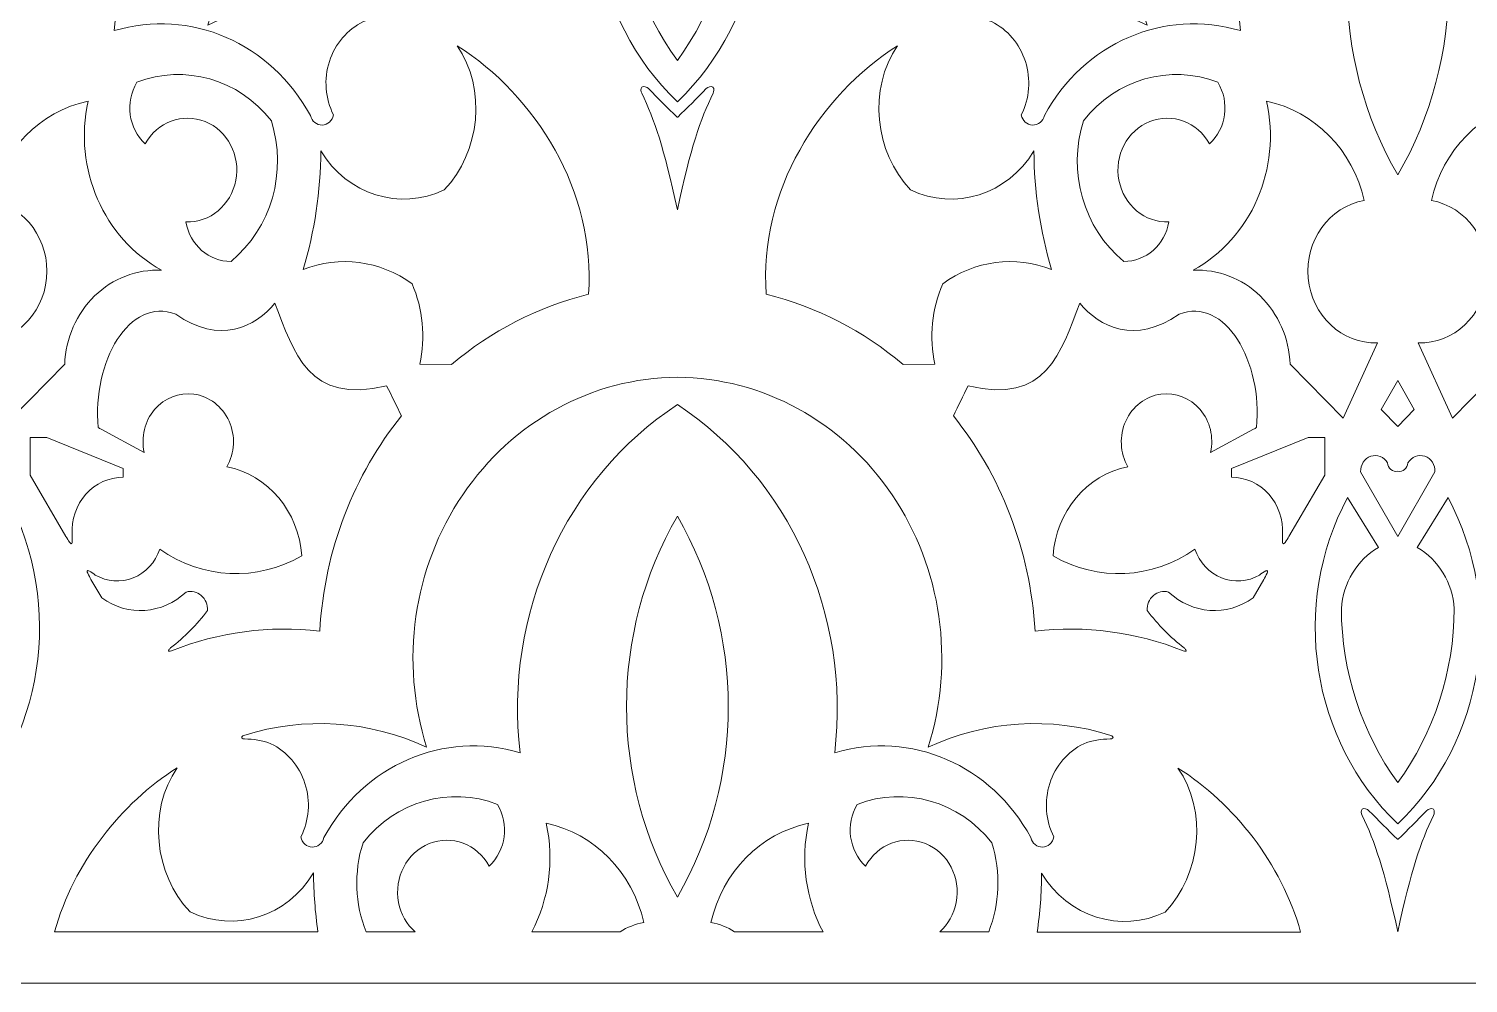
# Model space of a CAD drawing. Header units: centimetres. Extents: x -28.8 to 28.7, y -22.5 to 22.5.
# Drawn here: x -18.88 to 0.8, y -22.5 to -9.44 of the extents above; entities that cross this region are included whole.
import ezdxf

# ---------------------------------------------------------------- set-up
doc = ezdxf.new("R2010")
doc.units = ezdxf.units.CM
doc.header["$MEASUREMENT"] = 0
doc.layers.add('Livello 1', color=7, linetype='Continuous')

msp = doc.modelspace()

# ---------------------------------------------------------------- linework, layer by layer
at = {"layer": 'Livello 1', "color": 2, "lineweight": 9}
msp.add_lwpolyline([(-28.75001, -22.5), (28.74999, -22.5), (28.74999, 22.5), (-28.75001, 22.5), (-28.75001, -22.5)], close=True, dxfattribs=at)
at = {"layer": 'Livello 1', "color": 242, "lineweight": 9}
for points, knots in [([(-24.69894, -10.63132), (-24.16483, -9.63874), (-23.05814, -9.1593), (-22.0178, -9.46977), (-22.0178, -9.46977), (-22.23882, -7.57578), (-21.39975, -5.71829), (-19.86674, -4.70784), (-19.86674, -4.70784), (-18.33373, -5.71829), (-17.49469, -7.57578), (-17.71569, -9.46977), (-17.71569, -9.46977), (-16.67536, -9.1593), (-15.56869, -9.63874), (-15.03456, -10.63132), (-15.03456, -10.63132), (-15.01644, -10.7092), (-14.94938, -10.76326), (-14.87345, -10.76117), (-14.87345, -10.76117), (-14.7975, -10.7591), (-14.73322, -10.70144), (-14.71893, -10.62267), (-14.71893, -10.62267), (-14.8322, -10.39752), (-14.85255, -10.13301), (-14.77519, -9.8915), (-14.77519, -9.8915), (-14.69783, -9.65), (-14.52959, -9.45285), (-14.31015, -9.34652), (-14.31015, -9.34652), (-14.1937, -9.30422), (-14.07143, -9.28235), (-13.94827, -9.28175), (-13.94827, -9.28175), (-13.93742, -9.28148), (-13.92566, -9.28044), (-13.91678, -9.27296), (-13.91678, -9.27296), (-13.91389, -9.27052), (-13.91128, -9.26741), (-13.91058, -9.26387), (-13.91058, -9.26387), (-13.90988, -9.26039), (-13.91102, -9.25649), (-13.91275, -9.25309), (-13.91275, -9.25309), (-13.91815, -9.24232), (-13.92931, -9.23646), (-13.93987, -9.23318), (-13.93987, -9.23318), (-14.76418, -8.97168), (-15.6497, -9.0284), (-16.43803, -9.39325), (-16.43803, -9.39325), (-16.06968, -8.22533), (-16.25311, -6.94178), (-16.93146, -5.94067), (-16.93146, -5.94067), (-17.60983, -4.93958), (-18.70106, -4.34197), (-19.86677, -4.3332), (-19.86677, -4.3332), (-21.03242, -4.34197), (-22.12367, -4.93958), (-22.80203, -5.94067), (-22.80203, -5.94067), (-23.4804, -6.94178), (-23.66382, -8.22533), (-23.29548, -9.39325), (-23.29548, -9.39325), (-24.08381, -9.0284), (-24.96934, -8.97168), (-25.79364, -9.23318), (-25.79364, -9.23318), (-25.8042, -9.23646), (-25.81536, -9.24232), (-25.82077, -9.25309), (-25.82077, -9.25309), (-25.82248, -9.25649), (-25.82362, -9.26039), (-25.82292, -9.26387), (-25.82292, -9.26387), (-25.82221, -9.26741), (-25.81962, -9.27052), (-25.81673, -9.27296), (-25.81673, -9.27296), (-25.80786, -9.28044), (-25.79608, -9.28148), (-25.78524, -9.28175), (-25.78524, -9.28175), (-25.66209, -9.28235), (-25.53981, -9.30422), (-25.42334, -9.34652), (-25.42334, -9.34652), (-25.20391, -9.45285), (-25.03568, -9.65), (-24.95831, -9.8915), (-24.95831, -9.8915), (-24.88096, -10.13301), (-24.9013, -10.39752), (-25.01458, -10.62267), (-25.01458, -10.62267), (-25.00029, -10.70144), (-24.93599, -10.7591), (-24.86006, -10.76117), (-24.86006, -10.76117), (-24.78412, -10.76326), (-24.71706, -10.7092), (-24.69894, -10.63132)], [0, 0, 0, 0, 0.03448276, 0.03448276, 0.03448276, 0.03448276, 0.06896552, 0.06896552, 0.06896552, 0.06896552, 0.10344828, 0.10344828, 0.10344828, 0.10344828, 0.13793103, 0.13793103, 0.13793103, 0.13793103, 0.17241379, 0.17241379, 0.17241379, 0.17241379, 0.20689655, 0.20689655, 0.20689655, 0.20689655, 0.24137931, 0.24137931, 0.24137931, 0.24137931, 0.27586207, 0.27586207, 0.27586207, 0.27586207, 0.31034483, 0.31034483, 0.31034483, 0.31034483, 0.34482759, 0.34482759, 0.34482759, 0.34482759, 0.37931034, 0.37931034, 0.37931034, 0.37931034, 0.4137931, 0.4137931, 0.4137931, 0.4137931, 0.44827586, 0.44827586, 0.44827586, 0.44827586, 0.48275862, 0.48275862, 0.48275862, 0.48275862, 0.51724138, 0.51724138, 0.51724138, 0.51724138, 0.55172414, 0.55172414, 0.55172414, 0.55172414, 0.5862069, 0.5862069, 0.5862069, 0.5862069, 0.62068966, 0.62068966, 0.62068966, 0.62068966, 0.65517241, 0.65517241, 0.65517241, 0.65517241, 0.68965517, 0.68965517, 0.68965517, 0.68965517, 0.72413793, 0.72413793, 0.72413793, 0.72413793, 0.75862069, 0.75862069, 0.75862069, 0.75862069, 0.79310345, 0.79310345, 0.79310345, 0.79310345, 0.82758621, 0.82758621, 0.82758621, 0.82758621, 0.86206897, 0.86206897, 0.86206897, 0.86206897, 0.89655172, 0.89655172, 0.89655172, 0.89655172, 0.93103448, 0.93103448, 0.93103448, 0.93103448, 1, 1, 1, 1]), ([(-4.99906, -10.63132), (-4.46495, -9.63874), (-3.35827, -9.1593), (-2.31793, -9.46977), (-2.31793, -9.46977), (-2.53893, -7.57578), (-1.69988, -5.71829), (-0.16685, -4.70784), (-0.16685, -4.70784), (1.36615, -5.71829), (2.20519, -7.57578), (1.98418, -9.46977), (1.98418, -9.46977), (3.02452, -9.1593), (4.13122, -9.63874), (4.66532, -10.63132), (4.66532, -10.63132), (4.68346, -10.7092), (4.75049, -10.76326), (4.82643, -10.76117), (4.82643, -10.76117), (4.90236, -10.7591), (4.96666, -10.70144), (4.98095, -10.62267), (4.98095, -10.62267), (4.86768, -10.39752), (4.84736, -10.13301), (4.9247, -9.8915), (4.9247, -9.8915), (5.00205, -9.65), (5.17028, -9.45285), (5.38971, -9.34652), (5.38971, -9.34652), (5.50619, -9.30422), (5.62846, -9.28235), (5.75162, -9.28175), (5.75162, -9.28175), (5.76247, -9.28148), (5.77422, -9.28044), (5.78312, -9.27296), (5.78312, -9.27296), (5.78599, -9.27052), (5.7886, -9.26741), (5.78929, -9.26387), (5.78929, -9.26387), (5.78999, -9.26039), (5.78886, -9.25649), (5.78714, -9.25309), (5.78714, -9.25309), (5.78173, -9.24232), (5.77058, -9.23646), (5.76003, -9.23318), (5.76003, -9.23318), (4.93571, -8.97168), (4.05018, -9.0284), (3.26186, -9.39325), (3.26186, -9.39325), (3.63021, -8.22533), (3.44677, -6.94178), (2.7684, -5.94067), (2.7684, -5.94067), (2.09006, -4.93958), (0.99881, -4.34197), (-0.16686, -4.3332), (-0.16686, -4.3332), (-1.33255, -4.34197), (-2.4238, -4.93958), (-3.10214, -5.94067), (-3.10214, -5.94067), (-3.78051, -6.94178), (-3.96396, -8.22533), (-3.5956, -9.39325), (-3.5956, -9.39325), (-4.38392, -9.0284), (-5.26946, -8.97168), (-6.09375, -9.23318), (-6.09375, -9.23318), (-6.10433, -9.23646), (-6.11546, -9.24232), (-6.12087, -9.25309), (-6.12087, -9.25309), (-6.12259, -9.25649), (-6.12373, -9.26039), (-6.12303, -9.26387), (-6.12303, -9.26387), (-6.12234, -9.26741), (-6.11973, -9.27052), (-6.11685, -9.27296), (-6.11685, -9.27296), (-6.10796, -9.28044), (-6.09621, -9.28148), (-6.08536, -9.28175), (-6.08536, -9.28175), (-5.96219, -9.28235), (-5.83992, -9.30422), (-5.72346, -9.34652), (-5.72346, -9.34652), (-5.50403, -9.45285), (-5.33579, -9.65), (-5.25844, -9.8915), (-5.25844, -9.8915), (-5.18109, -10.13301), (-5.20141, -10.39752), (-5.31468, -10.62267), (-5.31468, -10.62267), (-5.3004, -10.70144), (-5.23612, -10.7591), (-5.16016, -10.76117), (-5.16016, -10.76117), (-5.08424, -10.76326), (-5.0172, -10.7092), (-4.99906, -10.63132)], [0, 0, 0, 0, 0.03448276, 0.03448276, 0.03448276, 0.03448276, 0.06896552, 0.06896552, 0.06896552, 0.06896552, 0.10344828, 0.10344828, 0.10344828, 0.10344828, 0.13793103, 0.13793103, 0.13793103, 0.13793103, 0.17241379, 0.17241379, 0.17241379, 0.17241379, 0.20689655, 0.20689655, 0.20689655, 0.20689655, 0.24137931, 0.24137931, 0.24137931, 0.24137931, 0.27586207, 0.27586207, 0.27586207, 0.27586207, 0.31034483, 0.31034483, 0.31034483, 0.31034483, 0.34482759, 0.34482759, 0.34482759, 0.34482759, 0.37931034, 0.37931034, 0.37931034, 0.37931034, 0.4137931, 0.4137931, 0.4137931, 0.4137931, 0.44827586, 0.44827586, 0.44827586, 0.44827586, 0.48275862, 0.48275862, 0.48275862, 0.48275862, 0.51724138, 0.51724138, 0.51724138, 0.51724138, 0.55172414, 0.55172414, 0.55172414, 0.55172414, 0.5862069, 0.5862069, 0.5862069, 0.5862069, 0.62068966, 0.62068966, 0.62068966, 0.62068966, 0.65517241, 0.65517241, 0.65517241, 0.65517241, 0.68965517, 0.68965517, 0.68965517, 0.68965517, 0.72413793, 0.72413793, 0.72413793, 0.72413793, 0.75862069, 0.75862069, 0.75862069, 0.75862069, 0.79310345, 0.79310345, 0.79310345, 0.79310345, 0.82758621, 0.82758621, 0.82758621, 0.82758621, 0.86206897, 0.86206897, 0.86206897, 0.86206897, 0.89655172, 0.89655172, 0.89655172, 0.89655172, 0.93103448, 0.93103448, 0.93103448, 0.93103448, 1, 1, 1, 1]), ([(-9.32955, -5.98052), (-8.54247, -7.45462), (-8.8279, -9.30791), (-10.0168, -10.44262), (-10.0168, -10.44262), (-11.2057, -9.30791), (-11.49116, -7.45462), (-10.70408, -5.98052), (-10.70408, -5.98052), (-10.70408, -5.98052), (-10.28074, -6.66194), (-10.28074, -6.66194), (-10.28074, -6.66194), (-10.57432, -6.83139), (-10.76584, -7.14724), (-10.78874, -7.49973), (-10.78874, -7.49973), (-10.78386, -8.36051), (-10.5128, -9.19602), (-10.0168, -9.87912), (-10.0168, -9.87912), (-9.52081, -9.19602), (-9.24978, -8.36051), (-9.24489, -7.49973), (-9.24489, -7.49973), (-9.26778, -7.14724), (-9.45929, -6.83139), (-9.75289, -6.66194), (-9.75289, -6.66194), (-9.75289, -6.66194), (-9.32955, -5.98052), (-9.32955, -5.98052)], [0, 0, 0, 0, 0.11111111, 0.11111111, 0.11111111, 0.11111111, 0.22222222, 0.22222222, 0.22222222, 0.22222222, 0.33333333, 0.33333333, 0.33333333, 0.33333333, 0.44444444, 0.44444444, 0.44444444, 0.44444444, 0.55555556, 0.55555556, 0.55555556, 0.55555556, 0.66666667, 0.66666667, 0.66666667, 0.66666667, 0.77777778, 0.77777778, 0.77777778, 0.77777778, 1, 1, 1, 1]), ([(-0.16685, -11.44377), (0.76007, -9.84513), (0.76007, -7.83272), (-0.16685, -6.23407), (-0.16685, -6.23407), (-1.09378, -7.83272), (-1.09378, -9.84513), (-0.16685, -11.44377)], [0, 0, 0, 0, 0.33333333, 0.33333333, 0.33333333, 0.33333333, 1, 1, 1, 1]), ([(-15.13383, -12.73915), (-14.9768, -12.21351), (-14.89504, -11.66601), (-14.89136, -11.11485), (-14.89136, -11.11485), (-14.53358, -11.71275), (-13.81262, -11.93977), (-13.20317, -11.64643), (-13.20317, -11.64643), (-12.71383, -11.13304), (-12.62056, -10.26389), (-13.02764, -9.67583), (-13.02764, -9.67583), (-11.95795, -10.356), (-11.12579, -11.66936), (-11.23152, -13.07514), (-11.23152, -13.07514), (-11.92466, -13.24787), (-12.56168, -13.58026), (-13.10413, -14.03499), (-13.10413, -14.03499), (-13.10413, -14.03499), (-13.53851, -14.03419), (-13.53851, -14.03419), (-13.53851, -14.03419), (-13.45752, -13.66424), (-13.49491, -13.27641), (-13.64482, -12.93128), (-13.64482, -12.93128), (-14.08146, -12.61374), (-14.63763, -12.542), (-15.13383, -12.73915)], [0, 0, 0, 0, 0.11111111, 0.11111111, 0.11111111, 0.11111111, 0.22222222, 0.22222222, 0.22222222, 0.22222222, 0.33333333, 0.33333333, 0.33333333, 0.33333333, 0.44444444, 0.44444444, 0.44444444, 0.44444444, 0.55555556, 0.55555556, 0.55555556, 0.55555556, 0.66666667, 0.66666667, 0.66666667, 0.66666667, 0.77777778, 0.77777778, 0.77777778, 0.77777778, 1, 1, 1, 1]), ([(-4.89978, -12.73915), (-5.0568, -12.21351), (-5.13856, -11.66601), (-5.14226, -11.11485), (-5.14226, -11.11485), (-5.50004, -11.71275), (-6.22099, -11.93977), (-6.83043, -11.64643), (-6.83043, -11.64643), (-7.31977, -11.13304), (-7.41305, -10.26389), (-7.00595, -9.67583), (-7.00595, -9.67583), (-8.07566, -10.356), (-8.9078, -11.66936), (-8.8021, -13.07514), (-8.8021, -13.07514), (-8.10896, -13.24787), (-7.47191, -13.58026), (-6.92947, -14.03499), (-6.92947, -14.03499), (-6.92947, -14.03499), (-6.49511, -14.03419), (-6.49511, -14.03419), (-6.49511, -14.03419), (-6.57607, -13.66424), (-6.53868, -13.27641), (-6.38877, -12.93128), (-6.38877, -12.93128), (-5.95212, -12.61374), (-5.39597, -12.542), (-4.89978, -12.73915)], [0, 0, 0, 0, 0.11111111, 0.11111111, 0.11111111, 0.11111111, 0.22222222, 0.22222222, 0.22222222, 0.22222222, 0.33333333, 0.33333333, 0.33333333, 0.33333333, 0.44444444, 0.44444444, 0.44444444, 0.44444444, 0.55555556, 0.55555556, 0.55555556, 0.55555556, 0.66666667, 0.66666667, 0.66666667, 0.66666667, 0.77777778, 0.77777778, 0.77777778, 0.77777778, 1, 1, 1, 1]), ([(-16.1196, -12.62668), (-15.56838, -12.17292), (-15.34763, -11.40172), (-15.56847, -10.7015), (-15.56847, -10.7015), (-16.01425, -10.13309), (-16.75077, -9.92284), (-17.40705, -10.1766), (-17.40705, -10.1766), (-17.57082, -10.44893), (-17.52286, -10.80659), (-17.29394, -11.02019), (-17.29394, -11.02019), (-17.12853, -10.72005), (-16.78178, -10.59033), (-16.47435, -10.71361), (-16.47435, -10.71361), (-16.16692, -10.8369), (-15.98909, -11.17696), (-16.05406, -11.51738), (-16.05406, -11.51738), (-16.11902, -11.85779), (-16.40769, -12.09859), (-16.73635, -12.08652), (-16.73635, -12.08652), (-16.68279, -12.40118), (-16.42234, -12.6293), (-16.1196, -12.62668)], [0, 0, 0, 0, 0.125, 0.125, 0.125, 0.125, 0.25, 0.25, 0.25, 0.25, 0.375, 0.375, 0.375, 0.375, 0.5, 0.5, 0.5, 0.5, 0.625, 0.625, 0.625, 0.625, 0.75, 0.75, 0.75, 0.75, 1, 1, 1, 1]), ([(-3.91402, -12.62668), (-4.46521, -12.17292), (-4.68598, -11.40172), (-4.46515, -10.7015), (-4.46515, -10.7015), (-4.01936, -10.13309), (-3.28286, -9.92284), (-2.62658, -10.1766), (-2.62658, -10.1766), (-2.4628, -10.44893), (-2.51075, -10.80659), (-2.73969, -11.02019), (-2.73969, -11.02019), (-2.90508, -10.72005), (-3.25184, -10.59033), (-3.55926, -10.71361), (-3.55926, -10.71361), (-3.86668, -10.8369), (-4.04453, -11.17696), (-3.97954, -11.51738), (-3.97954, -11.51738), (-3.91459, -11.85779), (-3.62593, -12.09859), (-3.29726, -12.08652), (-3.29726, -12.08652), (-3.35081, -12.40118), (-3.61128, -12.6293), (-3.91402, -12.62668)], [0, 0, 0, 0, 0.125, 0.125, 0.125, 0.125, 0.25, 0.25, 0.25, 0.25, 0.375, 0.375, 0.375, 0.375, 0.5, 0.5, 0.5, 0.5, 0.625, 0.625, 0.625, 0.625, 0.75, 0.75, 0.75, 0.75, 1, 1, 1, 1]), ([(-10.0168, -11.91963), (-9.8342, -11.07279), (-9.70417, -10.68889), (-9.52876, -10.32725), (-9.52876, -10.32725), (-9.5156, -10.30153), (-9.51212, -10.26002), (-9.52995, -10.24286), (-9.52995, -10.24286), (-9.55024, -10.22331), (-9.60024, -10.23964), (-9.62257, -10.26313), (-9.62257, -10.26313), (-9.75152, -10.39603), (-9.87975, -10.52445), (-10.01227, -10.65338), (-10.01227, -10.65338), (-10.01227, -10.65338), (-10.02135, -10.65338), (-10.02135, -10.65338), (-10.02135, -10.65338), (-10.15388, -10.52445), (-10.28211, -10.39603), (-10.41105, -10.26313), (-10.41105, -10.26313), (-10.4334, -10.23964), (-10.48338, -10.22331), (-10.50369, -10.24286), (-10.50369, -10.24286), (-10.52151, -10.26002), (-10.51803, -10.30153), (-10.50485, -10.32725), (-10.50485, -10.32725), (-10.32945, -10.68889), (-10.19941, -11.07279), (-10.0168, -11.91963)], [0, 0, 0, 0, 0.1, 0.1, 0.1, 0.1, 0.2, 0.2, 0.2, 0.2, 0.3, 0.3, 0.3, 0.3, 0.4, 0.4, 0.4, 0.4, 0.5, 0.5, 0.5, 0.5, 0.6, 0.6, 0.6, 0.6, 0.7, 0.7, 0.7, 0.7, 0.8, 0.8, 0.8, 0.8, 1, 1, 1, 1]), ([(-19.40779, -11.79157), (-18.92791, -11.87954), (-18.59354, -12.34349), (-18.64114, -12.85534), (-18.64114, -12.85534), (-18.68872, -13.3672), (-19.10213, -13.75364), (-19.58901, -13.74141), (-19.58901, -13.74141), (-19.58901, -13.74141), (-19.11807, -14.76983), (-19.11807, -14.76983), (-19.11807, -14.76983), (-19.11807, -14.76983), (-18.39366, -14.03421), (-18.39366, -14.03421), (-18.39366, -14.03421), (-18.38119, -13.67737), (-18.23406, -13.34063), (-17.98506, -13.09902), (-17.98506, -13.09902), (-17.73608, -12.85742), (-17.4059, -12.73105), (-17.06814, -12.74803), (-17.06814, -12.74803), (-17.86398, -12.30984), (-18.27757, -11.35798), (-18.0732, -10.43513), (-18.0732, -10.43513), (-18.73105, -10.57268), (-19.25247, -11.10267), (-19.40779, -11.79157)], [0, 0, 0, 0, 0.11111111, 0.11111111, 0.11111111, 0.11111111, 0.22222222, 0.22222222, 0.22222222, 0.22222222, 0.33333333, 0.33333333, 0.33333333, 0.33333333, 0.44444444, 0.44444444, 0.44444444, 0.44444444, 0.55555556, 0.55555556, 0.55555556, 0.55555556, 0.66666667, 0.66666667, 0.66666667, 0.66666667, 0.77777778, 0.77777778, 0.77777778, 0.77777778, 1, 1, 1, 1]), ([(-0.62582, -11.79157), (-1.10568, -11.87954), (-1.44004, -12.34349), (-1.39245, -12.85534), (-1.39245, -12.85534), (-1.34489, -13.3672), (-0.93147, -13.75364), (-0.44459, -13.74141), (-0.44459, -13.74141), (-0.44459, -13.74141), (-0.91553, -14.76983), (-0.91553, -14.76983), (-0.91553, -14.76983), (-0.91553, -14.76983), (-1.63995, -14.03421), (-1.63995, -14.03421), (-1.63995, -14.03421), (-1.65241, -13.67737), (-1.79953, -13.34063), (-2.04854, -13.09902), (-2.04854, -13.09902), (-2.29751, -12.85742), (-2.62768, -12.73105), (-2.96544, -12.74803), (-2.96544, -12.74803), (-2.16964, -12.30984), (-1.75604, -11.35798), (-1.96041, -10.43513), (-1.96041, -10.43513), (-1.30257, -10.57268), (-0.78113, -11.10267), (-0.62582, -11.79157)], [0, 0, 0, 0, 0.11111111, 0.11111111, 0.11111111, 0.11111111, 0.22222222, 0.22222222, 0.22222222, 0.22222222, 0.33333333, 0.33333333, 0.33333333, 0.33333333, 0.44444444, 0.44444444, 0.44444444, 0.44444444, 0.55555556, 0.55555556, 0.55555556, 0.55555556, 0.66666667, 0.66666667, 0.66666667, 0.66666667, 0.77777778, 0.77777778, 0.77777778, 0.77777778, 1, 1, 1, 1]), ([(0.29209, -11.79157), (0.77197, -11.87954), (1.10633, -12.34349), (1.05874, -12.85534), (1.05874, -12.85534), (1.01117, -13.3672), (0.59777, -13.75364), (0.11087, -13.74141), (0.11087, -13.74141), (0.11087, -13.74141), (0.58183, -14.76983), (0.58183, -14.76983), (0.58183, -14.76983), (0.58183, -14.76983), (1.30624, -14.03421), (1.30624, -14.03421), (1.30624, -14.03421), (1.31871, -13.67737), (1.46581, -13.34063), (1.71482, -13.09902), (1.71482, -13.09902), (1.96382, -12.85742), (2.29398, -12.73105), (2.63173, -12.74803), (2.63173, -12.74803), (1.83593, -12.30984), (1.42232, -11.35798), (1.6267, -10.43513), (1.6267, -10.43513), (0.96885, -10.57268), (0.44741, -11.10267), (0.29209, -11.79157)], [0, 0, 0, 0, 0.11111111, 0.11111111, 0.11111111, 0.11111111, 0.22222222, 0.22222222, 0.22222222, 0.22222222, 0.33333333, 0.33333333, 0.33333333, 0.33333333, 0.44444444, 0.44444444, 0.44444444, 0.44444444, 0.55555556, 0.55555556, 0.55555556, 0.55555556, 0.66666667, 0.66666667, 0.66666667, 0.66666667, 0.77777778, 0.77777778, 0.77777778, 0.77777778, 1, 1, 1, 1]), ([(-14.90716, -17.68418), (-14.84144, -16.5595), (-14.43145, -15.54097), (-13.79053, -14.73859), (-13.79053, -14.73859), (-13.8576, -14.60147), (-13.92466, -14.46435), (-13.99174, -14.32721), (-13.99174, -14.32721), (-15.05837, -14.59486), (-15.26304, -13.86753), (-15.51841, -13.19871), (-15.51841, -13.19871), (-15.78366, -13.51978), (-16.27795, -13.76995), (-16.87642, -13.34826), (-16.87642, -13.34826), (-17.50624, -13.10079), (-18.02318, -14.00725), (-17.93413, -14.89834), (-17.93413, -14.89834), (-17.92326, -14.90829), (-17.90948, -14.91463), (-17.89569, -14.92095), (-17.89569, -14.92095), (-17.89569, -14.92095), (-17.30651, -15.23856), (-17.30651, -15.23856), (-17.30651, -15.23856), (-17.35324, -15.03039), (-17.30023, -14.81125), (-17.16467, -14.65224), (-17.16467, -14.65224), (-17.02913, -14.49324), (-16.8283, -14.41463), (-16.62734, -14.44191), (-16.62734, -14.44191), (-16.41869, -14.47095), (-16.23808, -14.60939), (-16.14729, -14.80985), (-16.14729, -14.80985), (-16.05648, -15.01033), (-16.06776, -15.24567), (-16.17727, -15.43543), (-16.17727, -15.43543), (-15.61289, -15.54799), (-15.19185, -16.04911), (-15.15325, -16.65426), (-15.15325, -16.65426), (-15.76514, -17.0085), (-16.51302, -16.97302), (-17.09238, -16.56227), (-17.09238, -16.56227), (-17.15392, -16.74285), (-17.28714, -16.886), (-17.45704, -16.95411), (-17.45704, -16.95411), (-17.62694, -17.02222), (-17.81657, -17.0085), (-17.97609, -16.91655), (-17.97609, -16.91655), (-18.00248, -16.89693), (-18.0289, -16.87731), (-18.06225, -16.86001), (-18.06225, -16.86001), (-18.06698, -16.85757), (-18.07188, -16.85517), (-18.07626, -16.85654), (-18.07626, -16.85654), (-18.07984, -16.85766), (-18.0831, -16.86128), (-18.08472, -16.86505), (-18.08472, -16.86505), (-18.08837, -16.87376), (-18.08327, -16.88342), (-18.07853, -16.89264), (-18.07853, -16.89264), (-18.06229, -16.92413), (-18.05056, -16.95024), (-18.03449, -16.97774), (-18.03449, -16.97774), (-18.03449, -16.97774), (-17.88763, -17.22917), (-17.88763, -17.22917), (-17.88763, -17.22917), (-17.53122, -17.48686), (-17.05413, -17.4536), (-16.73289, -17.14869), (-16.73289, -17.14869), (-16.66044, -17.12944), (-16.58368, -17.14756), (-16.52591, -17.19757), (-16.52591, -17.19757), (-16.46813, -17.24753), (-16.43619, -17.32346), (-16.43982, -17.40224), (-16.43982, -17.40224), (-16.58768, -17.59423), (-16.75739, -17.76626), (-16.94511, -17.91439), (-16.94511, -17.91439), (-16.95472, -17.92208), (-16.96332, -17.92841), (-16.97046, -17.9417), (-16.97046, -17.9417), (-16.97279, -17.94606), (-16.97497, -17.95118), (-16.97283, -17.95399), (-16.97283, -17.95399), (-16.97182, -17.95532), (-16.96981, -17.95613), (-16.96783, -17.95674), (-16.96783, -17.95674), (-16.95552, -17.96054), (-16.94398, -17.95626), (-16.93302, -17.95198), (-16.93302, -17.95198), (-16.28726, -17.69489), (-15.593, -17.60312), (-14.90716, -17.68418)], [0, 0, 0, 0, 0.03225806, 0.03225806, 0.03225806, 0.03225806, 0.06451613, 0.06451613, 0.06451613, 0.06451613, 0.09677419, 0.09677419, 0.09677419, 0.09677419, 0.12903226, 0.12903226, 0.12903226, 0.12903226, 0.16129032, 0.16129032, 0.16129032, 0.16129032, 0.19354839, 0.19354839, 0.19354839, 0.19354839, 0.22580645, 0.22580645, 0.22580645, 0.22580645, 0.25806452, 0.25806452, 0.25806452, 0.25806452, 0.29032258, 0.29032258, 0.29032258, 0.29032258, 0.32258065, 0.32258065, 0.32258065, 0.32258065, 0.35483871, 0.35483871, 0.35483871, 0.35483871, 0.38709677, 0.38709677, 0.38709677, 0.38709677, 0.41935484, 0.41935484, 0.41935484, 0.41935484, 0.4516129, 0.4516129, 0.4516129, 0.4516129, 0.48387097, 0.48387097, 0.48387097, 0.48387097, 0.51612903, 0.51612903, 0.51612903, 0.51612903, 0.5483871, 0.5483871, 0.5483871, 0.5483871, 0.58064516, 0.58064516, 0.58064516, 0.58064516, 0.61290323, 0.61290323, 0.61290323, 0.61290323, 0.64516129, 0.64516129, 0.64516129, 0.64516129, 0.67741935, 0.67741935, 0.67741935, 0.67741935, 0.70967742, 0.70967742, 0.70967742, 0.70967742, 0.74193548, 0.74193548, 0.74193548, 0.74193548, 0.77419355, 0.77419355, 0.77419355, 0.77419355, 0.80645161, 0.80645161, 0.80645161, 0.80645161, 0.83870968, 0.83870968, 0.83870968, 0.83870968, 0.87096774, 0.87096774, 0.87096774, 0.87096774, 0.90322581, 0.90322581, 0.90322581, 0.90322581, 0.93548387, 0.93548387, 0.93548387, 0.93548387, 1, 1, 1, 1]), ([(-5.12644, -17.68418), (-5.19216, -16.55951), (-5.60215, -15.54098), (-6.24306, -14.7386), (-6.24306, -14.7386), (-6.17599, -14.60148), (-6.10893, -14.46435), (-6.04184, -14.32722), (-6.04184, -14.32722), (-4.97521, -14.59487), (-4.77057, -13.86754), (-4.51519, -13.19872), (-4.51519, -13.19872), (-4.24993, -13.51979), (-3.75565, -13.76996), (-3.15718, -13.34827), (-3.15718, -13.34827), (-2.52736, -13.10079), (-2.01043, -14.00725), (-2.09946, -14.89835), (-2.09946, -14.89835), (-2.11031, -14.9083), (-2.12412, -14.91464), (-2.1379, -14.92096), (-2.1379, -14.92096), (-2.1379, -14.92096), (-2.7271, -15.23857), (-2.7271, -15.23857), (-2.7271, -15.23857), (-2.68036, -15.0304), (-2.73336, -14.81126), (-2.86893, -14.65225), (-2.86893, -14.65225), (-3.00449, -14.49325), (-3.20531, -14.41464), (-3.40625, -14.44192), (-3.40625, -14.44192), (-3.6149, -14.47096), (-3.79549, -14.6094), (-3.88631, -14.80986), (-3.88631, -14.80986), (-3.97712, -15.01034), (-3.96583, -15.24567), (-3.85632, -15.43544), (-3.85632, -15.43544), (-4.4207, -15.548), (-4.84173, -16.04912), (-4.88035, -16.65427), (-4.88035, -16.65427), (-4.26845, -17.00851), (-3.52057, -16.97303), (-2.94123, -16.56227), (-2.94123, -16.56227), (-2.8797, -16.74286), (-2.74645, -16.88601), (-2.57656, -16.95412), (-2.57656, -16.95412), (-2.40665, -17.02223), (-2.21702, -17.00851), (-2.05751, -16.91656), (-2.05751, -16.91656), (-2.0311, -16.89693), (-2.0047, -16.87731), (-1.97135, -16.86002), (-1.97135, -16.86002), (-1.96662, -16.85758), (-1.96174, -16.85518), (-1.95731, -16.85655), (-1.95731, -16.85655), (-1.95376, -16.85767), (-1.95051, -16.86128), (-1.94888, -16.86506), (-1.94888, -16.86506), (-1.9452, -16.87377), (-1.95034, -16.88343), (-1.95508, -16.89264), (-1.95508, -16.89264), (-1.97131, -16.92414), (-1.98306, -16.95025), (-1.99911, -16.97775), (-1.99911, -16.97775), (-1.99911, -16.97775), (-2.14595, -17.22919), (-2.14595, -17.22919), (-2.14595, -17.22919), (-2.50237, -17.48687), (-2.97947, -17.45362), (-3.30073, -17.1487), (-3.30073, -17.1487), (-3.37315, -17.12944), (-3.4499, -17.14757), (-3.5077, -17.19758), (-3.5077, -17.19758), (-3.56548, -17.24754), (-3.5974, -17.32347), (-3.59378, -17.40225), (-3.59378, -17.40225), (-3.44593, -17.59425), (-3.27622, -17.76627), (-3.08848, -17.9144), (-3.08848, -17.9144), (-3.07887, -17.92209), (-3.07028, -17.92842), (-3.06315, -17.94171), (-3.06315, -17.94171), (-3.06082, -17.94607), (-3.05862, -17.95119), (-3.06077, -17.95399), (-3.06077, -17.95399), (-3.06177, -17.95533), (-3.06379, -17.95614), (-3.06575, -17.95675), (-3.06575, -17.95675), (-3.07808, -17.96055), (-3.0896, -17.95627), (-3.10058, -17.95199), (-3.10058, -17.95199), (-3.74633, -17.69489), (-4.44059, -17.60313), (-5.12644, -17.68418)], [0, 0, 0, 0, 0.03225806, 0.03225806, 0.03225806, 0.03225806, 0.06451613, 0.06451613, 0.06451613, 0.06451613, 0.09677419, 0.09677419, 0.09677419, 0.09677419, 0.12903226, 0.12903226, 0.12903226, 0.12903226, 0.16129032, 0.16129032, 0.16129032, 0.16129032, 0.19354839, 0.19354839, 0.19354839, 0.19354839, 0.22580645, 0.22580645, 0.22580645, 0.22580645, 0.25806452, 0.25806452, 0.25806452, 0.25806452, 0.29032258, 0.29032258, 0.29032258, 0.29032258, 0.32258065, 0.32258065, 0.32258065, 0.32258065, 0.35483871, 0.35483871, 0.35483871, 0.35483871, 0.38709677, 0.38709677, 0.38709677, 0.38709677, 0.41935484, 0.41935484, 0.41935484, 0.41935484, 0.4516129, 0.4516129, 0.4516129, 0.4516129, 0.48387097, 0.48387097, 0.48387097, 0.48387097, 0.51612903, 0.51612903, 0.51612903, 0.51612903, 0.5483871, 0.5483871, 0.5483871, 0.5483871, 0.58064516, 0.58064516, 0.58064516, 0.58064516, 0.61290323, 0.61290323, 0.61290323, 0.61290323, 0.64516129, 0.64516129, 0.64516129, 0.64516129, 0.67741935, 0.67741935, 0.67741935, 0.67741935, 0.70967742, 0.70967742, 0.70967742, 0.70967742, 0.74193548, 0.74193548, 0.74193548, 0.74193548, 0.77419355, 0.77419355, 0.77419355, 0.77419355, 0.80645161, 0.80645161, 0.80645161, 0.80645161, 0.83870968, 0.83870968, 0.83870968, 0.83870968, 0.87096774, 0.87096774, 0.87096774, 0.87096774, 0.90322581, 0.90322581, 0.90322581, 0.90322581, 0.93548387, 0.93548387, 0.93548387, 0.93548387, 1, 1, 1, 1]), ([(-14.84901, -20.50834), (-14.31489, -19.51577), (-13.20821, -19.03632), (-12.16785, -19.3468), (-12.16785, -19.3468), (-12.38889, -17.4528), (-11.54982, -15.59531), (-10.01678, -14.58486), (-10.01678, -14.58486), (-8.48379, -15.59531), (-7.64474, -17.4528), (-7.86575, -19.3468), (-7.86575, -19.3468), (-6.82541, -19.03632), (-5.71873, -19.51577), (-5.18461, -20.50834), (-5.18461, -20.50834), (-5.16647, -20.58622), (-5.09945, -20.64028), (-5.0235, -20.63819), (-5.0235, -20.63819), (-4.94756, -20.63613), (-4.88327, -20.57847), (-4.86899, -20.4997), (-4.86899, -20.4997), (-4.98225, -20.27454), (-5.0026, -20.01003), (-4.92524, -19.76852), (-4.92524, -19.76852), (-4.84789, -19.52702), (-4.67965, -19.32986), (-4.46023, -19.22354), (-4.46023, -19.22354), (-4.34375, -19.18124), (-4.22149, -19.15938), (-4.09831, -19.15878), (-4.09831, -19.15878), (-4.08747, -19.1585), (-4.07573, -19.15745), (-4.06682, -19.14999), (-4.06682, -19.14999), (-4.06394, -19.14754), (-4.06134, -19.14443), (-4.06065, -19.1409), (-4.06065, -19.1409), (-4.05994, -19.13741), (-4.06109, -19.13351), (-4.06279, -19.13011), (-4.06279, -19.13011), (-4.06819, -19.11935), (-4.07935, -19.11349), (-4.08991, -19.11021), (-4.08991, -19.11021), (-4.91422, -18.8487), (-5.79975, -18.90542), (-6.58809, -19.27027), (-6.58809, -19.27027), (-6.21974, -18.10235), (-6.40317, -16.8188), (-7.08153, -15.8177), (-7.08153, -15.8177), (-7.75989, -14.81661), (-8.85113, -14.21899), (-10.01679, -14.21022), (-10.01679, -14.21022), (-11.18248, -14.21899), (-12.27373, -14.81661), (-12.95208, -15.8177), (-12.95208, -15.8177), (-13.63044, -16.8188), (-13.81388, -18.10235), (-13.44553, -19.27027), (-13.44553, -19.27027), (-14.23387, -18.90542), (-15.11938, -18.8487), (-15.94371, -19.11021), (-15.94371, -19.11021), (-15.95426, -19.11349), (-15.96541, -19.11935), (-15.97081, -19.13011), (-15.97081, -19.13011), (-15.97253, -19.13351), (-15.97367, -19.13741), (-15.97296, -19.1409), (-15.97296, -19.1409), (-15.97227, -19.14443), (-15.96968, -19.14754), (-15.96678, -19.14999), (-15.96678, -19.14999), (-15.95788, -19.15745), (-15.94614, -19.1585), (-15.93529, -19.15878), (-15.93529, -19.15878), (-15.81213, -19.15938), (-15.68987, -19.18124), (-15.57339, -19.22354), (-15.57339, -19.22354), (-15.35396, -19.32986), (-15.18572, -19.52702), (-15.10837, -19.76852), (-15.10837, -19.76852), (-15.03101, -20.01003), (-15.05137, -20.27454), (-15.16462, -20.4997), (-15.16462, -20.4997), (-15.15034, -20.57847), (-15.08605, -20.63613), (-15.01011, -20.63819), (-15.01011, -20.63819), (-14.93416, -20.64028), (-14.86713, -20.58622), (-14.84901, -20.50834)], [0, 0, 0, 0, 0.03448276, 0.03448276, 0.03448276, 0.03448276, 0.06896552, 0.06896552, 0.06896552, 0.06896552, 0.10344828, 0.10344828, 0.10344828, 0.10344828, 0.13793103, 0.13793103, 0.13793103, 0.13793103, 0.17241379, 0.17241379, 0.17241379, 0.17241379, 0.20689655, 0.20689655, 0.20689655, 0.20689655, 0.24137931, 0.24137931, 0.24137931, 0.24137931, 0.27586207, 0.27586207, 0.27586207, 0.27586207, 0.31034483, 0.31034483, 0.31034483, 0.31034483, 0.34482759, 0.34482759, 0.34482759, 0.34482759, 0.37931034, 0.37931034, 0.37931034, 0.37931034, 0.4137931, 0.4137931, 0.4137931, 0.4137931, 0.44827586, 0.44827586, 0.44827586, 0.44827586, 0.48275862, 0.48275862, 0.48275862, 0.48275862, 0.51724138, 0.51724138, 0.51724138, 0.51724138, 0.55172414, 0.55172414, 0.55172414, 0.55172414, 0.5862069, 0.5862069, 0.5862069, 0.5862069, 0.62068966, 0.62068966, 0.62068966, 0.62068966, 0.65517241, 0.65517241, 0.65517241, 0.65517241, 0.68965517, 0.68965517, 0.68965517, 0.68965517, 0.72413793, 0.72413793, 0.72413793, 0.72413793, 0.75862069, 0.75862069, 0.75862069, 0.75862069, 0.79310345, 0.79310345, 0.79310345, 0.79310345, 0.82758621, 0.82758621, 0.82758621, 0.82758621, 0.86206897, 0.86206897, 0.86206897, 0.86206897, 0.89655172, 0.89655172, 0.89655172, 0.89655172, 0.93103448, 0.93103448, 0.93103448, 0.93103448, 1, 1, 1, 1]), ([(-0.16684, -14.25743), (-0.16684, -14.25743), (0.05833, -14.65354), (0.05833, -14.65354), (0.05833, -14.65354), (0.05833, -14.65354), (-0.16684, -14.88351), (-0.16684, -14.88351), (-0.16684, -14.88351), (-0.16684, -14.88351), (-0.39203, -14.65354), (-0.39203, -14.65354), (-0.39203, -14.65354), (-0.39203, -14.65354), (-0.16684, -14.25743), (-0.16684, -14.25743)], [0, 0, 0, 0, 0.2, 0.2, 0.2, 0.2, 0.4, 0.4, 0.4, 0.4, 0.6, 0.6, 0.6, 0.6, 1, 1, 1, 1]), ([(-17.59247, -15.45844), (-17.59247, -15.45844), (-18.63929, -15.033), (-18.63929, -15.033), (-18.63929, -15.033), (-18.63929, -15.033), (-18.86807, -15.033), (-18.86807, -15.033), (-18.86807, -15.033), (-18.86807, -15.033), (-18.86807, -15.55043), (-18.86807, -15.55043), (-18.86807, -15.55043), (-18.86807, -15.55043), (-18.37784, -16.3898), (-18.37784, -16.3898), (-18.37784, -16.3898), (-18.36178, -16.41733), (-18.34495, -16.44011), (-18.32557, -16.46955), (-18.32557, -16.46955), (-18.31994, -16.47817), (-18.31403, -16.48734), (-18.30501, -16.48778), (-18.30501, -16.48778), (-18.30109, -16.48797), (-18.29658, -16.48651), (-18.29406, -16.48364), (-18.29406, -16.48364), (-18.29091, -16.48011), (-18.29077, -16.47442), (-18.29067, -16.46885), (-18.29067, -16.46885), (-18.29003, -16.42965), (-18.29071, -16.39575), (-18.29141, -16.36185), (-18.29141, -16.36185), (-18.30362, -16.15833), (-18.23538, -15.95857), (-18.1029, -15.81018), (-18.1029, -15.81018), (-17.97041, -15.66178), (-17.7856, -15.57807), (-17.59247, -15.57898), (-17.59247, -15.57898), (-17.59247, -15.57898), (-17.59247, -15.45844), (-17.59247, -15.45844)], [0, 0, 0, 0, 0.07692308, 0.07692308, 0.07692308, 0.07692308, 0.15384615, 0.15384615, 0.15384615, 0.15384615, 0.23076923, 0.23076923, 0.23076923, 0.23076923, 0.30769231, 0.30769231, 0.30769231, 0.30769231, 0.38461538, 0.38461538, 0.38461538, 0.38461538, 0.46153846, 0.46153846, 0.46153846, 0.46153846, 0.53846154, 0.53846154, 0.53846154, 0.53846154, 0.61538462, 0.61538462, 0.61538462, 0.61538462, 0.69230769, 0.69230769, 0.69230769, 0.69230769, 0.76923077, 0.76923077, 0.76923077, 0.76923077, 0.84615385, 0.84615385, 0.84615385, 0.84615385, 1, 1, 1, 1]), ([(-2.4411, -15.45844), (-2.4411, -15.45844), (-1.39428, -15.033), (-1.39428, -15.033), (-1.39428, -15.033), (-1.39428, -15.033), (-1.16551, -15.033), (-1.16551, -15.033), (-1.16551, -15.033), (-1.16551, -15.033), (-1.16551, -15.55043), (-1.16551, -15.55043), (-1.16551, -15.55043), (-1.16551, -15.55043), (-1.65575, -16.3898), (-1.65575, -16.3898), (-1.65575, -16.3898), (-1.67181, -16.41733), (-1.68864, -16.44011), (-1.708, -16.46955), (-1.708, -16.46955), (-1.71365, -16.47817), (-1.71954, -16.48734), (-1.72856, -16.48778), (-1.72856, -16.48778), (-1.73249, -16.48797), (-1.737, -16.48651), (-1.73954, -16.48364), (-1.73954, -16.48364), (-1.74268, -16.48011), (-1.7428, -16.47442), (-1.74288, -16.46885), (-1.74288, -16.46885), (-1.74353, -16.42965), (-1.74285, -16.39575), (-1.74216, -16.36185), (-1.74216, -16.36185), (-1.72994, -16.15833), (-1.7982, -15.95857), (-1.93069, -15.81018), (-1.93069, -15.81018), (-2.06317, -15.66178), (-2.248, -15.57807), (-2.4411, -15.57898), (-2.4411, -15.57898), (-2.4411, -15.57898), (-2.4411, -15.45844), (-2.4411, -15.45844)], [0, 0, 0, 0, 0.07692308, 0.07692308, 0.07692308, 0.07692308, 0.15384615, 0.15384615, 0.15384615, 0.15384615, 0.23076923, 0.23076923, 0.23076923, 0.23076923, 0.30769231, 0.30769231, 0.30769231, 0.30769231, 0.38461538, 0.38461538, 0.38461538, 0.38461538, 0.46153846, 0.46153846, 0.46153846, 0.46153846, 0.53846154, 0.53846154, 0.53846154, 0.53846154, 0.61538462, 0.61538462, 0.61538462, 0.61538462, 0.69230769, 0.69230769, 0.69230769, 0.69230769, 0.76923077, 0.76923077, 0.76923077, 0.76923077, 0.84615385, 0.84615385, 0.84615385, 0.84615385, 1, 1, 1, 1]), ([(-0.16684, -16.39054), (-0.16684, -16.39054), (0.34156, -15.50516), (0.34156, -15.50516), (0.34156, -15.50516), (0.34649, -15.40901), (0.2891, -15.32153), (0.20211, -15.2926), (0.20211, -15.2926), (0.11511, -15.26369), (0.02061, -15.30067), (-0.02751, -15.38248), (-0.02751, -15.38248), (-0.03048, -15.4177), (-0.04717, -15.45004), (-0.07358, -15.4718), (-0.07358, -15.4718), (-0.09999, -15.49357), (-0.13378, -15.50276), (-0.16684, -15.49723), (-0.16684, -15.49723), (-0.19992, -15.50276), (-0.2337, -15.49357), (-0.26011, -15.4718), (-0.26011, -15.4718), (-0.28653, -15.45004), (-0.30321, -15.4177), (-0.30618, -15.38248), (-0.30618, -15.38248), (-0.35431, -15.30067), (-0.4488, -15.26369), (-0.53579, -15.2926), (-0.53579, -15.2926), (-0.6228, -15.32153), (-0.68017, -15.40901), (-0.67526, -15.50516), (-0.67526, -15.50516), (-0.67526, -15.50516), (-0.16684, -16.39054), (-0.16684, -16.39054)], [0, 0, 0, 0, 0.09090909, 0.09090909, 0.09090909, 0.09090909, 0.18181818, 0.18181818, 0.18181818, 0.18181818, 0.27272727, 0.27272727, 0.27272727, 0.27272727, 0.36363636, 0.36363636, 0.36363636, 0.36363636, 0.45454545, 0.45454545, 0.45454545, 0.45454545, 0.54545455, 0.54545455, 0.54545455, 0.54545455, 0.63636364, 0.63636364, 0.63636364, 0.63636364, 0.72727273, 0.72727273, 0.72727273, 0.72727273, 0.81818182, 0.81818182, 0.81818182, 0.81818182, 1, 1, 1, 1]), ([(-19.17947, -15.85754), (-18.39237, -17.33162), (-18.67785, -19.18491), (-19.86673, -20.31962), (-19.86673, -20.31962), (-21.05563, -19.18491), (-21.34108, -17.33162), (-20.554, -15.85754), (-20.554, -15.85754), (-20.554, -15.85754), (-20.13065, -16.53895), (-20.13065, -16.53895), (-20.13065, -16.53895), (-20.42424, -16.7084), (-20.61575, -17.02425), (-20.63868, -17.37675), (-20.63868, -17.37675), (-20.63379, -18.23751), (-20.36273, -19.07303), (-19.86673, -19.75612), (-19.86673, -19.75612), (-19.37074, -19.07303), (-19.09967, -18.23751), (-19.09479, -17.37675), (-19.09479, -17.37675), (-19.11771, -17.02425), (-19.30922, -16.7084), (-19.60283, -16.53895), (-19.60283, -16.53895), (-19.60283, -16.53895), (-19.17947, -15.85754), (-19.17947, -15.85754)], [0, 0, 0, 0, 0.11111111, 0.11111111, 0.11111111, 0.11111111, 0.22222222, 0.22222222, 0.22222222, 0.22222222, 0.33333333, 0.33333333, 0.33333333, 0.33333333, 0.44444444, 0.44444444, 0.44444444, 0.44444444, 0.55555556, 0.55555556, 0.55555556, 0.55555556, 0.66666667, 0.66666667, 0.66666667, 0.66666667, 0.77777778, 0.77777778, 0.77777778, 0.77777778, 1, 1, 1, 1]), ([(0.52042, -15.85754), (1.3075, -17.33162), (1.02205, -19.18491), (-0.16684, -20.31962), (-0.16684, -20.31962), (-1.35574, -19.18491), (-1.64119, -17.33162), (-0.85412, -15.85754), (-0.85412, -15.85754), (-0.85412, -15.85754), (-0.43075, -16.53895), (-0.43075, -16.53895), (-0.43075, -16.53895), (-0.72437, -16.7084), (-0.91586, -17.02425), (-0.93879, -17.37675), (-0.93879, -17.37675), (-0.9339, -18.23751), (-0.66284, -19.07303), (-0.16684, -19.75612), (-0.16684, -19.75612), (0.32913, -19.07303), (0.60019, -18.23751), (0.60508, -17.37675), (0.60508, -17.37675), (0.58216, -17.02425), (0.39067, -16.7084), (0.09706, -16.53895), (0.09706, -16.53895), (0.09706, -16.53895), (0.52042, -15.85754), (0.52042, -15.85754)], [0, 0, 0, 0, 0.11111111, 0.11111111, 0.11111111, 0.11111111, 0.22222222, 0.22222222, 0.22222222, 0.22222222, 0.33333333, 0.33333333, 0.33333333, 0.33333333, 0.44444444, 0.44444444, 0.44444444, 0.44444444, 0.55555556, 0.55555556, 0.55555556, 0.55555556, 0.66666667, 0.66666667, 0.66666667, 0.66666667, 0.77777778, 0.77777778, 0.77777778, 0.77777778, 1, 1, 1, 1]), ([(-10.01678, -21.32079), (-9.08988, -19.72216), (-9.08988, -17.70974), (-10.01678, -16.1111), (-10.01678, -16.1111), (-10.94373, -17.70974), (-10.94373, -19.72216), (-10.01678, -21.32079)], [0, 0, 0, 0, 0.33333333, 0.33333333, 0.33333333, 0.33333333, 1, 1, 1, 1]), ([(-14.93097, -21.79663), (-14.93097, -21.79663), (-18.53331, -21.79662), (-18.53331, -21.79662), (-18.53331, -21.79662), (-18.26933, -20.85577), (-17.62382, -20.04113), (-16.85591, -19.55286), (-16.85591, -19.55286), (-17.26298, -20.14092), (-17.16971, -21.01007), (-16.68037, -21.52345), (-16.68037, -21.52345), (-16.07092, -21.81679), (-15.34997, -21.58977), (-14.99219, -20.99187), (-14.99219, -20.99187), (-14.99039, -21.2617), (-14.96987, -21.53068), (-14.93097, -21.79663)], [0, 0, 0, 0, 0.16666667, 0.16666667, 0.16666667, 0.16666667, 0.33333333, 0.33333333, 0.33333333, 0.33333333, 0.5, 0.5, 0.5, 0.5, 0.66666667, 0.66666667, 0.66666667, 0.66666667, 1, 1, 1, 1]), ([(-5.09733, -21.8), (-5.09733, -21.8), (-1.49501, -21.79999), (-1.49501, -21.79999), (-1.49501, -21.79999), (-1.75896, -20.85913), (-2.40449, -20.0445), (-3.17243, -19.55622), (-3.17243, -19.55622), (-2.76532, -20.14428), (-2.85859, -21.01343), (-3.34793, -21.52682), (-3.34793, -21.52682), (-3.95739, -21.82015), (-4.67833, -21.59314), (-5.03612, -20.99524), (-5.03612, -20.99524), (-5.03792, -21.26507), (-5.05844, -21.53405), (-5.09733, -21.8)], [0, 0, 0, 0, 0.16666667, 0.16666667, 0.16666667, 0.16666667, 0.33333333, 0.33333333, 0.33333333, 0.33333333, 0.5, 0.5, 0.5, 0.5, 0.66666667, 0.66666667, 0.66666667, 0.66666667, 1, 1, 1, 1]), ([(-14.27382, -21.79663), (-14.27382, -21.79663), (-13.60406, -21.79663), (-13.60406, -21.79663), (-13.60406, -21.79663), (-13.71675, -21.69624), (-13.79853, -21.55663), (-13.82948, -21.39441), (-13.82948, -21.39441), (-13.89444, -21.05399), (-13.71664, -20.71391), (-13.4092, -20.59063), (-13.4092, -20.59063), (-13.10176, -20.46735), (-12.755, -20.59706), (-12.58961, -20.89721), (-12.58961, -20.89721), (-12.36068, -20.68361), (-12.31272, -20.32595), (-12.47651, -20.05362), (-12.47651, -20.05362), (-13.13281, -19.79986), (-13.86929, -20.01012), (-14.31507, -20.57854), (-14.31507, -20.57854), (-14.44358, -20.98604), (-14.42255, -21.4176), (-14.27382, -21.79663)], [0, 0, 0, 0, 0.125, 0.125, 0.125, 0.125, 0.25, 0.25, 0.25, 0.25, 0.375, 0.375, 0.375, 0.375, 0.5, 0.5, 0.5, 0.5, 0.625, 0.625, 0.625, 0.625, 0.75, 0.75, 0.75, 0.75, 1, 1, 1, 1]), ([(-5.75977, -21.79663), (-5.75977, -21.79663), (-6.42955, -21.79663), (-6.42955, -21.79663), (-6.42955, -21.79663), (-6.31684, -21.69624), (-6.23506, -21.55663), (-6.20412, -21.39441), (-6.20412, -21.39441), (-6.13916, -21.05399), (-6.31697, -20.71391), (-6.6244, -20.59063), (-6.6244, -20.59063), (-6.93184, -20.46735), (-7.27857, -20.59706), (-7.44398, -20.89721), (-7.44398, -20.89721), (-7.6729, -20.68361), (-7.72088, -20.32595), (-7.55709, -20.05362), (-7.55709, -20.05362), (-6.9008, -19.79986), (-6.16432, -20.01012), (-5.71852, -20.57854), (-5.71852, -20.57854), (-5.59, -20.98604), (-5.61106, -21.4176), (-5.75977, -21.79663)], [0, 0, 0, 0, 0.125, 0.125, 0.125, 0.125, 0.25, 0.25, 0.25, 0.25, 0.375, 0.375, 0.375, 0.375, 0.5, 0.5, 0.5, 0.5, 0.625, 0.625, 0.625, 0.625, 0.75, 0.75, 0.75, 0.75, 1, 1, 1, 1]), ([(-0.16684, -21.79663), (0.01575, -20.9498), (0.14581, -20.5659), (0.3212, -20.20425), (0.3212, -20.20425), (0.33437, -20.17854), (0.33785, -20.13703), (0.32002, -20.11987), (0.32002, -20.11987), (0.29973, -20.10032), (0.24975, -20.11664), (0.22739, -20.14014), (0.22739, -20.14014), (0.09845, -20.27304), (-0.02978, -20.40145), (-0.1623, -20.53039), (-0.1623, -20.53039), (-0.1623, -20.53039), (-0.17139, -20.53039), (-0.17139, -20.53039), (-0.17139, -20.53039), (-0.30392, -20.40145), (-0.43214, -20.27304), (-0.56109, -20.14014), (-0.56109, -20.14014), (-0.58345, -20.11664), (-0.63342, -20.10032), (-0.65372, -20.11987), (-0.65372, -20.11987), (-0.67155, -20.13703), (-0.66807, -20.17854), (-0.65491, -20.20425), (-0.65491, -20.20425), (-0.4795, -20.5659), (-0.34945, -20.9498), (-0.16684, -21.79663)], [0, 0, 0, 0, 0.1, 0.1, 0.1, 0.1, 0.2, 0.2, 0.2, 0.2, 0.3, 0.3, 0.3, 0.3, 0.4, 0.4, 0.4, 0.4, 0.5, 0.5, 0.5, 0.5, 0.6, 0.6, 0.6, 0.6, 0.7, 0.7, 0.7, 0.7, 0.8, 0.8, 0.8, 0.8, 1, 1, 1, 1]), ([(-10.79959, -21.79662), (-10.79959, -21.79662), (-12.00811, -21.79662), (-12.00811, -21.79662), (-12.00811, -21.79662), (-11.77551, -21.35653), (-11.69571, -20.82977), (-11.81033, -20.31215), (-11.81033, -20.31215), (-11.1525, -20.44969), (-10.63108, -20.97969), (-10.47576, -21.66858), (-10.47576, -21.66858), (-10.59365, -21.69018), (-10.70277, -21.7345), (-10.79959, -21.79662)], [0, 0, 0, 0, 0.2, 0.2, 0.2, 0.2, 0.4, 0.4, 0.4, 0.4, 0.6, 0.6, 0.6, 0.6, 1, 1, 1, 1]), ([(-9.234, -21.79662), (-9.234, -21.79662), (-8.02549, -21.79662), (-8.02549, -21.79662), (-8.02549, -21.79662), (-8.25809, -21.35653), (-8.33788, -20.82977), (-8.22327, -20.31215), (-8.22327, -20.31215), (-8.88108, -20.44969), (-9.40251, -20.97969), (-9.55784, -21.66858), (-9.55784, -21.66858), (-9.43995, -21.69018), (-9.33082, -21.7345), (-9.234, -21.79662)], [0, 0, 0, 0, 0.2, 0.2, 0.2, 0.2, 0.4, 0.4, 0.4, 0.4, 0.6, 0.6, 0.6, 0.6, 1, 1, 1, 1])]:
    msp.add_open_spline(points, degree=3, knots=knots, dxfattribs=at)

doc.saveas('drawing.dxf')
